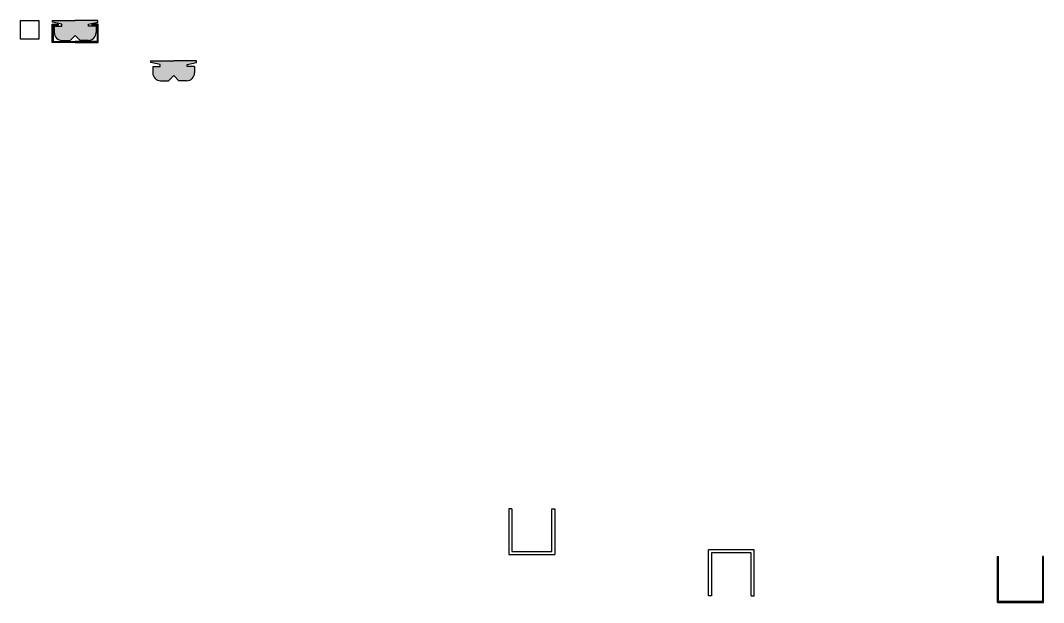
# Model space of a CAD drawing. Header units: millimetres. Extents: x 466 to 32107, y -1124 to 7826.
# Drawn here: x 20138 to 21141, y -210 to 360 of the extents above; entities that cross this region are included whole.
import ezdxf

# ---------------------------------------------------------------- set-up
doc = ezdxf.new("R2010")
doc.units = ezdxf.units.MM
picture_1 = doc.add_image_def('image1.jpg', size_in_pixel=(225, 225))

msp = doc.modelspace()

# ---------------------------------------------------------------- hatches: boundary and pattern name
h = msp.add_hatch(color=256)
h.dxf.hatch_style = 1
h.paths.add_polyline_path([(20212.1, 354.7), (20206.1, 354.7), (20204.7, 354.7), (20204.7, 356.7), (20214, 358.6), (20213.9, 360.3), (20191.6, 360.3), (20169.3, 360.3), (20169.3, 358.6), (20178.5, 356.7), (20178.5, 354.7), (20177.1, 354.7), (20171.1, 354.7), (20171.1, 348.5, 0.414214), (20178.9, 340.7), (20186.6, 340.7), (20191.6, 345.7), (20196.6, 340.7), (20204.4, 340.7, 0.414214), (20212.1, 348.5)])
h = msp.add_hatch(color=256)
h.dxf.hatch_style = 1
h.paths.add_polyline_path([(20265.8, 320.8), (20265.8, 319.1), (20275.1, 317.2), (20275.1, 315.2), (20273.7, 315.2), (20267.7, 315.2), (20267.7, 309, 0.414214), (20275.4, 301.2), (20283.2, 301.2), (20288.2, 306.2), (20293.2, 301.2), (20300.9, 301.2, 0.414214), (20308.7, 309), (20308.7, 315.2), (20302.7, 315.2), (20301.3, 315.2), (20301.3, 317.2), (20310.5, 319.1), (20310.5, 320.8), (20288.2, 320.8)])

# ---------------------------------------------------------------- linework, layer by layer
for p, q in [((20169.1, 338.7), (20169.1, 356.7)), ((20169.1, 356.7), (20175.1, 356.7)), ((20169.3, 358.6), (20169.3, 360.3)), ((20169.3, 360.3), (20191.6, 360.3)), ((20178.5, 356.7), (20169.3, 358.6)), ((20175.1, 355.7), (20170.1, 355.7)), ((20170.1, 355.7), (20170.1, 339.7)), ((20171.1, 354.7), (20177.1, 354.7)), ((20171.1, 354.7), (20171.1, 348.5)), ((20175.1, 356.7), (20175.1, 355.7)), ((20177.1, 354.7), (20178.5, 354.7)), ((20178.5, 354.7), (20178.5, 356.7)), ((20213.9, 360.3), (20191.6, 360.3)), ((20204.7, 356.7), (20214, 358.6)), ((20204.7, 354.7), (20204.7, 356.7)), ((20206.1, 354.7), (20204.7, 354.7)), ((20212.1, 354.7), (20206.1, 354.7)), ((20214.1, 356.7), (20208.1, 356.7)), ((20208.1, 356.7), (20208.1, 355.7)), ((20208.1, 355.7), (20213.1, 355.7)), ((20212.1, 354.7), (20212.1, 348.5)), ((20213.1, 355.7), (20213.1, 339.7)), ((20213.1, 355.7), (20213.1, 353.7)), ((20214, 358.6), (20213.9, 360.3)), ((20214.1, 338.7), (20214.1, 356.7)), ((20186.6, 340.7), (20191.6, 345.7)), ((20196.6, 340.7), (20191.6, 345.7)), ((20191.6, 338.7), (20169.1, 338.7)), ((20170.1, 339.7), (20191.6, 339.7)), ((20178.9, 340.7), (20186.6, 340.7)), ((20213.1, 339.7), (20191.6, 339.7)), ((20191.6, 338.7), (20214.1, 338.7)), ((20204.4, 340.7), (20196.6, 340.7)), ((20265.8, 319.1), (20265.8, 320.8)), ((20265.8, 320.8), (20288.2, 320.8)), ((20275.1, 317.2), (20265.8, 319.1)), ((20267.7, 315.2), (20273.7, 315.2)), ((20267.7, 315.2), (20267.7, 309)), ((20273.7, 315.2), (20275.1, 315.2)), ((20275.1, 315.2), (20275.1, 317.2)), ((20310.5, 320.8), (20288.2, 320.8)), ((20301.3, 317.2), (20310.5, 319.1)), ((20301.3, 315.2), (20301.3, 317.2)), ((20302.7, 315.2), (20301.3, 315.2)), ((20308.7, 315.2), (20302.7, 315.2)), ((20308.7, 315.2), (20308.7, 309)), ((20310.5, 319.1), (20310.5, 320.8)), ((20275.4, 301.2), (20283.2, 301.2)), ((20283.2, 301.2), (20288.2, 306.2)), ((20293.2, 301.2), (20288.2, 306.2)), ((20300.9, 301.2), (20293.2, 301.2)), ((20619.7, -118), (20616.7, -118)), ((20616.7, -118), (20616.7, -163)), ((20619.7, -118), (20619.7, -160)), ((20658.7, -160), (20658.7, -118)), ((20658.7, -118), (20661.7, -118)), ((20661.7, -118), (20661.7, -163)), ((20619.7, -160), (20658.7, -160)), ((20857.3, -158.3), (20812.3, -158.3)), ((20812.3, -203.3), (20812.3, -158.3)), ((20857.3, -203.3), (20857.3, -158.3)), ((20616.7, -163), (20661.7, -163)), ((20854.3, -161.3), (20815.3, -161.3)), ((20815.3, -161.3), (20815.3, -203.3)), ((20854.3, -203.3), (20854.3, -161.3)), ((21095.8, -209.9), (21095.8, -164.9)), ((21095.8, -164.9), (21096.8, -164.9)), ((21096.8, -208.9), (21096.8, -164.9)), ((21140.8, -164.9), (21139.8, -164.9)), ((21139.8, -164.9), (21139.8, -208.9)), ((21140.8, -209.9), (21140.8, -164.9)), ((20815.3, -203.3), (20812.3, -203.3)), ((20854.3, -203.3), (20857.3, -203.3)), ((21095.8, -209.9), (21140.8, -209.9)), ((21139.8, -208.9), (21096.8, -208.9))]:
    msp.add_line(p, q)
for centre, start, end in [((20178.9, 348.5), 180, 270), ((20204.4, 348.5), 270, 0), ((20275.4, 309), 180, 270), ((20300.9, 309), 270, 0)]:
    msp.add_arc(centre, 7.75, start, end)

# ---------------------------------------------------------------- pictures from other files: only their frames are drawn
image = msp.add_image(picture_1, insert=(20138, 342), size_in_units=(18.1, 18.1))
image.dxf.flags = 7

doc.saveas('drawing.dxf')
